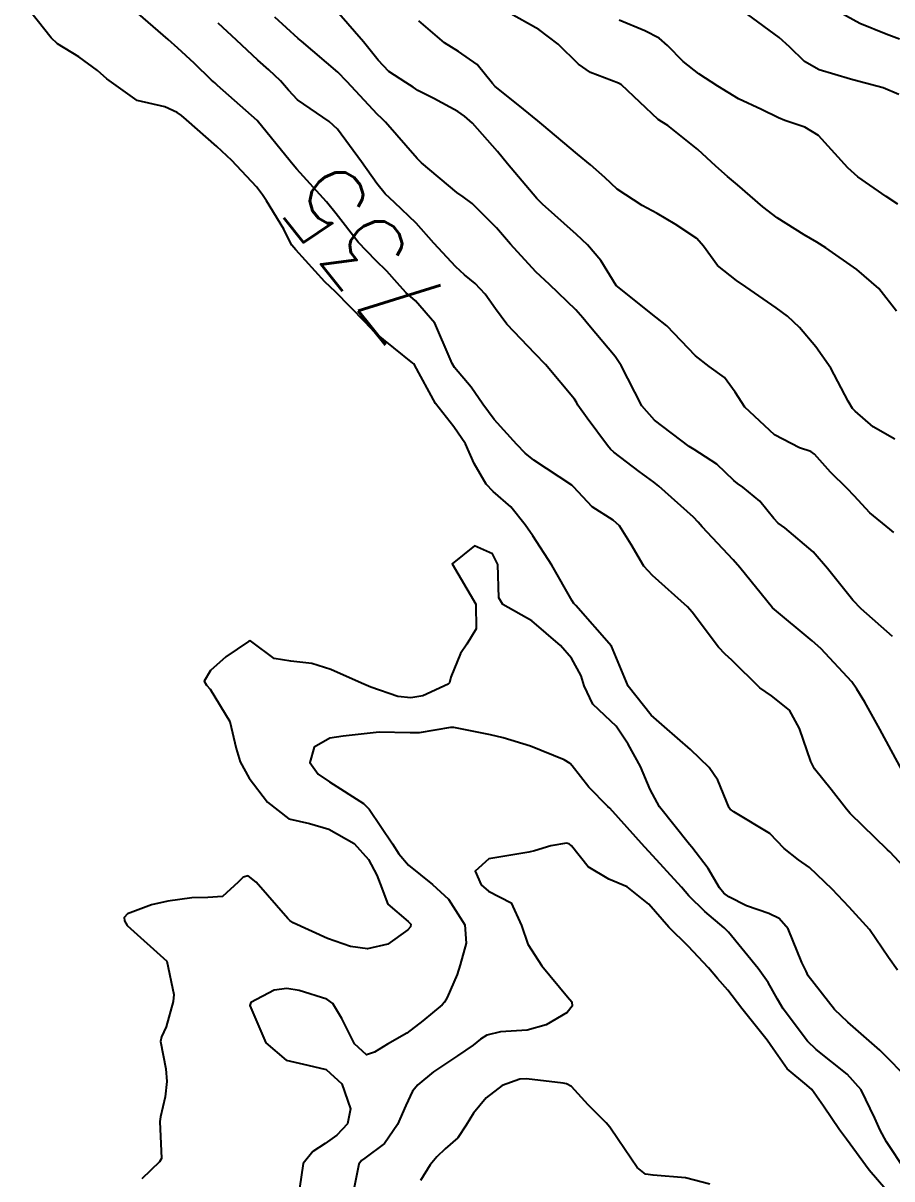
# Model space of a CAD drawing. Header units: metres. Extents: x 298520 to 308411, y 7433745 to 7450750.
# Drawn here: x 304597.3 to 304640.6, y 7439685 to 7439742.6 of the extents above; entities that cross this region are included whole.
import ezdxf
from ezdxf.enums import TextEntityAlignment as Align

# ---------------------------------------------------------------- set-up
doc = ezdxf.new("R2010")
doc.units = ezdxf.units.M
doc.header["$LTSCALE"] = 10
for name, color, linetype in [('Cotas', 45, 'Continuous'), ('Curvas de Nivel 1m', 11, 'Continuous'), ('Curvas de Nivel 5m', 15, 'Continuous')]:
    doc.layers.add(name, color=color, linetype=linetype)
doc.styles.add('Style-STANDARD', font='STANDARD.shx')

msp = doc.modelspace()

# ---------------------------------------------------------------- linework, layer by layer
at = {"layer": 'Curvas de Nivel 1m', "flags": 128}
for points, elevation in [([(304640.905, 7439695.393), (304640.462, 7439696.014), (304639.502, 7439697.41), (304638.494, 7439698.54), (304637.645, 7439699.429), (304636.514, 7439700.519), (304635.972, 7439700.902), (304635.251, 7439701.459), (304634.534, 7439702.208), (304632.743, 7439703.295), (304632.552, 7439703.426), (304632.508, 7439703.491), (304631.935, 7439704.868), (304631.509, 7439705.506), (304630.586, 7439706.406), (304629.279, 7439707.533), (304628.609, 7439708.12), (304627.462, 7439709.552), (304626.643, 7439711.56), (304624.855, 7439713.587), (304624.765, 7439713.68), (304624.675, 7439713.813), (304623.665, 7439715.6), (304622.715, 7439717.058), (304622.326, 7439717.616), (304621.616, 7439718.511), (304620.739, 7439719.281), (304620.378, 7439719.644), (304619.782, 7439720.673), (304619.351, 7439721.651), (304618.776, 7439722.504), (304617.847, 7439723.669), (304616.812, 7439725.587), (304616.775, 7439725.643), (304616.727, 7439725.681), (304614.835, 7439727.202), (304614.347, 7439727.715), (304612.858, 7439729.235), (304612.335, 7439729.735), (304610.879, 7439731.34), (304610.693, 7439731.565), (304610.58, 7439731.755), (304610.28, 7439732.371), (304609.431, 7439733.772), (304609.218, 7439734.078), (304608.92, 7439734.471), (304607.7, 7439735.792), (304606.943, 7439736.496), (304605.432, 7439737.823), (304605.174, 7439738.036), (304604.967, 7439738.192), (304604.343, 7439738.463), (304602.972, 7439738.784), (304601.455, 7439739.865), (304600.987, 7439740.285), (304600.065, 7439740.955), (304599, 7439741.607), (304598.686, 7439741.903), (304597.279, 7439743.668)], 734), ([(304641.01, 7439741.847), (304640.333, 7439742.087), (304639.021, 7439742.631), (304637.542, 7439743.435)], 743), ([(304641.122, 7439705.392), (304640.588, 7439706.373), (304640.026, 7439707.406), (304639.276, 7439708.754), (304638.88, 7439709.417), (304638.626, 7439709.775), (304637.077, 7439711.436), (304636.649, 7439711.818), (304634.673, 7439713.47), (304633.04, 7439715.487), (304632.699, 7439715.872), (304631.162, 7439717.513), (304630.957, 7439717.749), (304630.728, 7439717.995), (304628.996, 7439719.537), (304628.745, 7439719.736), (304628.022, 7439720.275), (304626.76, 7439721.236), (304626.587, 7439721.388), (304626.436, 7439721.565), (304625.429, 7439722.934), (304624.964, 7439723.587), (304624.899, 7439723.694), (304624.796, 7439723.876), (304623.345, 7439725.605), (304622.821, 7439726.135), (304621.407, 7439727.624), (304620.85, 7439728.386), (304620.34, 7439729.12), (304619.832, 7439729.645), (304619.304, 7439730.09), (304618.871, 7439730.487), (304617.778, 7439731.671), (304616.898, 7439732.667), (304615.806, 7439733.697), (304615.342, 7439734.129), (304614.922, 7439734.636), (304614.158, 7439735.718), (304612.957, 7439737.348), (304612.542, 7439737.734), (304610.974, 7439738.819), (304610.518, 7439739.297), (304610.113, 7439739.763), (304609.533, 7439740.316), (304608.993, 7439740.8), (304607.927, 7439741.791), (304607.016, 7439742.65)], 736), ([(304640.652, 7439712.032), (304639.087, 7439713.416), (304638.677, 7439713.849), (304637.416, 7439715.433), (304636.705, 7439716.27), (304635.292, 7439717.461), (304634.956, 7439717.698), (304634.728, 7439717.934), (304634.042, 7439718.783), (304633.192, 7439719.486), (304632.923, 7439719.666), (304632.746, 7439719.83), (304631.896, 7439720.645), (304630.761, 7439721.366), (304630.507, 7439721.523), (304628.782, 7439722.827), (304628.149, 7439723.546), (304627.448, 7439724.912), (304627.126, 7439725.557), (304626.82, 7439726.007), (304625.501, 7439727.58), (304625.202, 7439727.94), (304624.85, 7439728.331), (304623.539, 7439729.603), (304622.869, 7439730.241), (304621.599, 7439731.623), (304620.895, 7439732.438), (304619.692, 7439733.648), (304619.236, 7439733.975), (304618.918, 7439734.193), (304617.153, 7439735.678), (304616.936, 7439735.897), (304615.354, 7439737.704), (304615.159, 7439737.902), (304614.967, 7439738.085), (304613.438, 7439739.725), (304612.988, 7439740.19), (304611.161, 7439741.748), (304611.005, 7439741.881), (304609.84, 7439742.948)], 737), ([(304640.72, 7439717.222), (304640.524, 7439717.402), (304639.534, 7439718.215), (304638.739, 7439719.053), (304638.396, 7439719.423), (304637.562, 7439720.243), (304636.76, 7439721.141), (304636.584, 7439721.266), (304636.023, 7439721.451), (304634.772, 7439722.099), (304633.294, 7439723.485), (304632.8, 7439724.235), (304632.27, 7439724.961), (304631.505, 7439725.51), (304630.821, 7439726.042), (304629.389, 7439727.535), (304628.847, 7439727.975), (304626.863, 7439729.56), (304626.105, 7439730.802), (304625.439, 7439731.582), (304624.891, 7439732.099), (304623.192, 7439733.607), (304622.916, 7439733.888), (304621.448, 7439735.625), (304620.942, 7439736.232), (304619.698, 7439737.649), (304619.309, 7439737.998), (304618.969, 7439738.235), (304617.765, 7439738.882), (304616.979, 7439739.29), (304616.746, 7439739.449), (304616.372, 7439739.689), (304615.524, 7439740.238), (304614.994, 7439740.791), (304614.264, 7439741.717), (304613.024, 7439743.117)], 738), ([(304640.77, 7439721.883), (304639.693, 7439722.497), (304638.791, 7439723.274), (304638.668, 7439723.421), (304638.446, 7439723.774), (304637.582, 7439725.432), (304636.829, 7439726.491), (304636.024, 7439727.452), (304635.414, 7439728.027), (304634.853, 7439728.437), (304633.347, 7439729.485), (304632.866, 7439729.805), (304631.923, 7439730.554), (304631.227, 7439731.515), (304630.889, 7439731.9), (304629.809, 7439732.621), (304628.907, 7439733.142), (304628.164, 7439733.547), (304626.921, 7439734.366), (304626.301, 7439734.943), (304625.596, 7439735.58), (304624.941, 7439736.102), (304623.155, 7439737.608), (304622.965, 7439737.77), (304622.24, 7439738.347), (304620.98, 7439739.371), (304620.836, 7439739.486), (304620.706, 7439739.634), (304619.928, 7439740.581), (304618.999, 7439741.228), (304618.304, 7439741.667), (304617.019, 7439742.754)], 739), ([(304640.915, 7439733.606), (304640.336, 7439733.988), (304638.929, 7439734.98), (304638.424, 7439735.425), (304636.957, 7439737.042), (304636.289, 7439737.45), (304635.283, 7439737.782), (304634.967, 7439737.914), (304634.119, 7439738.331), (304632.977, 7439738.861), (304631.938, 7439739.5), (304630.989, 7439740.122), (304630.205, 7439740.732), (304629.436, 7439741.534), (304629.008, 7439741.9), (304628.303, 7439742.258), (304627.021, 7439742.786)], 741), ([(304640.978, 7439739.09), (304640.19, 7439739.408), (304638.986, 7439739.732), (304638.563, 7439739.848), (304636.992, 7439740.31), (304636.273, 7439740.728), (304635.516, 7439741.462), (304635.01, 7439741.929), (304633.439, 7439743.073)], 742), ([(304641.199, 7439690.196), (304640.399, 7439691.033), (304640.022, 7439691.404), (304638.424, 7439692.794), (304637.761, 7439693.427), (304636.45, 7439695.111), (304636.346, 7439695.336), (304636.293, 7439695.442), (304636.135, 7439695.768), (304635.459, 7439697.455), (304634.999, 7439697.974), (304634.49, 7439698.209), (304633.376, 7439698.6), (304632.498, 7439699.045), (304632.242, 7439699.235), (304632.032, 7439699.497), (304631.463, 7439700.456), (304630.647, 7439701.518), (304630.525, 7439701.657), (304629.033, 7439703.535), (304628.561, 7439704.396), (304628.08, 7439705.545), (304627.474, 7439706.666), (304626.872, 7439707.557), (304626.605, 7439707.818), (304625.699, 7439708.659), (304625.275, 7439709.58), (304625.122, 7439710.077), (304624.637, 7439710.957), (304624.088, 7439711.596), (304622.661, 7439712.815), (304621.221, 7439713.632), (304621.008, 7439713.967), (304620.968, 7439715.636), (304620.701, 7439716.159), (304619.799, 7439716.557), (304618.693, 7439715.66), (304619.872, 7439713.648), (304619.885, 7439712.417), (304619.419, 7439711.652), (304619.108, 7439711.186), (304618.626, 7439710.003), (304618.55, 7439709.734), (304618.479, 7439709.661), (304617.216, 7439709.075), (304616.616, 7439708.975), (304615.973, 7439709.047), (304614.621, 7439709.512), (304614.167, 7439709.715), (304612.629, 7439710.384), (304611.683, 7439710.689), (304610.633, 7439710.801), (304609.811, 7439710.938), (304608.688, 7439711.779), (304608.643, 7439711.807), (304608.608, 7439711.816), (304608.519, 7439711.781), (304607.401, 7439711.027), (304606.628, 7439710.334), (304606.308, 7439709.805), (304606.422, 7439709.604), (304606.619, 7439709.41), (304607.588, 7439707.79), (304607.912, 7439706.457), (304608.117, 7439705.785), (304608.565, 7439704.961), (304609.468, 7439703.771), (304610.541, 7439702.939), (304611.573, 7439702.709), (304612.533, 7439702.431), (304613.792, 7439701.717), (304614.515, 7439700.911), (304614.935, 7439700.132), (304615.102, 7439699.701), (304615.477, 7439698.68), (304616.484, 7439697.812), (304616.626, 7439697.679), (304616.607, 7439697.552), (304616.479, 7439697.399), (304615.473, 7439696.69), (304614.464, 7439696.452), (304613.617, 7439696.567), (304612.472, 7439696.974), (304610.75, 7439697.756), (304610.586, 7439697.861), (304610.485, 7439697.973), (304608.91, 7439699.776), (304608.508, 7439700.092), (304608.258, 7439700.031), (304608.011, 7439699.785), (304607.228, 7439699.06), (304606.495, 7439699.012), (304605.689, 7439699.006), (304604.493, 7439698.824), (304603.677, 7439698.653), (304602.486, 7439698.193), (304602.318, 7439698.018), (304602.341, 7439697.851), (304602.479, 7439697.613), (304604.453, 7439695.83), (304604.793, 7439694.181), (304604.771, 7439693.825), (304604.42, 7439692.567), (304604.189, 7439692.058), (304604.14, 7439691.833), (304604.392, 7439690.461), (304604.453, 7439689.829), (304604.375, 7439689.071), (304604.126, 7439688.072), (304604.1, 7439687.833), (304604.177, 7439685.99), (304604.078, 7439685.833), (304603.197, 7439684.969)], 733), ([(304641.307, 7439685.385), (304640.354, 7439686.823), (304640.038, 7439687.403), (304639.775, 7439688), (304639.092, 7439689.413), (304638.391, 7439690.199), (304636.841, 7439691.436), (304636.409, 7439691.853), (304635.203, 7439693.458), (304634.915, 7439693.941), (304634.446, 7439694.78), (304633.958, 7439695.475), (304632.48, 7439697.282), (304632.261, 7439697.493), (304631.292, 7439698.309), (304630.499, 7439699.102), (304630.132, 7439699.524), (304628.52, 7439701.29), (304628.29, 7439701.542), (304626.552, 7439703.466), (304626.457, 7439703.561), (304625.507, 7439704.521), (304624.674, 7439705.588), (304624.575, 7439705.705), (304624.281, 7439705.889), (304622.587, 7439706.574), (304621.233, 7439706.99), (304620.595, 7439707.139), (304618.764, 7439707.495), (304618.6, 7439707.494), (304617.035, 7439707.237), (304616.596, 7439707.226), (304615.036, 7439707.263), (304614.596, 7439707.222), (304613.247, 7439707.069), (304612.591, 7439706.964), (304611.801, 7439706.521), (304611.581, 7439705.745), (304612.002, 7439705.174), (304612.563, 7439704.786), (304614.261, 7439703.713), (304614.549, 7439703.416), (304615.708, 7439701.692), (304616.018, 7439701.188), (304616.512, 7439700.629), (304617.707, 7439699.668), (304618.496, 7439698.938), (304619.316, 7439697.652), (304619.39, 7439696.73), (304619.081, 7439695.654), (304618.931, 7439695.172), (304618.437, 7439694.029), (304618.304, 7439693.791), (304618.185, 7439693.662), (304617.23, 7439692.867), (304616.419, 7439692.241), (304615.459, 7439691.694), (304614.807, 7439691.303), (304614.405, 7439691.169), (304613.811, 7439691.716), (304613.175, 7439692.973), (304612.731, 7439693.727), (304612.435, 7439693.94), (304611.058, 7439694.37), (304610.44, 7439694.471), (304609.808, 7439694.397), (304608.646, 7439693.778), (304608.584, 7439693.626), (304609.386, 7439691.77), (304610.4, 7439690.901), (304611.485, 7439690.655), (304612.394, 7439690.437), (304613.185, 7439689.722), (304613.615, 7439688.473), (304613.463, 7439687.719), (304612.928, 7439687.15), (304612.348, 7439686.733), (304611.736, 7439686.345), (304611.245, 7439685.746), (304611.073, 7439684.502)], 732), ([(304640.323, 7439684.437), (304639.495, 7439685.408), (304638.356, 7439686.95), (304638.013, 7439687.424), (304637.21, 7439688.596), (304636.629, 7439689.438), (304636.385, 7439689.65), (304635.402, 7439690.464), (304634.702, 7439691.466), (304634.409, 7439691.893), (304633.147, 7439693.483), (304632.442, 7439694.385), (304631.928, 7439694.978), (304631.482, 7439695.505), (304630.469, 7439696.579), (304629.492, 7439697.53), (304628.494, 7439698.679), (304627.413, 7439699.551), (304626.507, 7439699.933), (304625.478, 7439700.541), (304624.644, 7439701.588), (304624.524, 7439701.692), (304624.386, 7439701.73), (304623.614, 7439701.599), (304622.787, 7439701.34), (304622.52, 7439701.269), (304622.115, 7439701.212), (304620.516, 7439700.948), (304619.83, 7439700.327), (304620.131, 7439699.644), (304620.5, 7439699.326), (304621.623, 7439698.751), (304622.152, 7439697.615), (304622.469, 7439696.692), (304623.163, 7439695.603), (304624.438, 7439694.058), (304624.65, 7439693.801), (304624.666, 7439693.586), (304624.43, 7439693.284), (304623.369, 7439692.655), (304622.421, 7439692.398), (304621.097, 7439692.307), (304620.418, 7439692.152), (304620.108, 7439691.951), (304619.731, 7439691.647), (304618.952, 7439691.107), (304618.399, 7439690.755), (304617.747, 7439690.312), (304616.971, 7439689.674), (304616.711, 7439689.346), (304616.373, 7439688.642), (304615.966, 7439687.686), (304615.309, 7439686.736), (304614.337, 7439686.012), (304614.156, 7439685.891), (304614.037, 7439685.713), (304613.739, 7439684.296)], 731)]:
    msp.add_lwpolyline(points, dxfattribs=dict(at, elevation=elevation))
at = {"layer": 'Curvas de Nivel 5m', "flags": 128}
for points, elevation in [([(304641.438, 7439700.312), (304640.522, 7439701.289), (304640.403, 7439701.401), (304638.55, 7439703.202), (304638.364, 7439703.422), (304637.59, 7439704.402), (304636.77, 7439705.438), (304636.578, 7439705.808), (304636.013, 7439707.449), (304635.525, 7439708.369), (304634.619, 7439709.075), (304634.044, 7439709.476), (304632.637, 7439710.857), (304632.304, 7439711.16), (304631.974, 7439711.5), (304630.669, 7439713.25), (304630.426, 7439713.522), (304628.688, 7439715.087), (304628.243, 7439715.544), (304627.624, 7439716.636), (304627.043, 7439717.557), (304626.726, 7439717.846), (304625.666, 7439718.51), (304624.742, 7439719.507), (304624.66, 7439719.591), (304622.755, 7439720.831), (304622.334, 7439721.191), (304621.914, 7439721.618), (304620.781, 7439722.859), (304620.215, 7439723.639), (304619.63, 7439724.476), (304618.811, 7439725.467), (304618.683, 7439725.661), (304618.579, 7439725.9), (304617.816, 7439727.67), (304616.854, 7439728.79), (304616.381, 7439729.21), (304615.938, 7439729.694), (304615.434, 7439730.267), (304614.874, 7439730.792), (304613.997, 7439731.719), (304612.904, 7439733.134), (304612.42, 7439733.735), (304610.929, 7439735.356), (304610.746, 7439735.568), (304610.598, 7439735.755), (304608.963, 7439737.78), (304606.98, 7439739.537), (304606.839, 7439739.659), (304606.685, 7439739.804), (304605.82, 7439740.646), (304604.999, 7439741.397), (304604.522, 7439741.835), (304603.022, 7439743.121)], 735), ([(304640.852, 7439728.271), (304639.972, 7439729.409), (304638.872, 7439730.357), (304637.334, 7439731.435), (304636.887, 7439731.722), (304636.257, 7439732.085), (304634.905, 7439732.922), (304634.19, 7439733.477), (304632.924, 7439734.584), (304632.427, 7439734.997), (304631.842, 7439735.506), (304630.945, 7439736.331), (304629.455, 7439737.533), (304629.142, 7439737.715), (304628.966, 7439737.839), (304627.141, 7439739.558), (304626.984, 7439739.655), (304625.593, 7439740.185), (304624.993, 7439740.604), (304623.971, 7439741.6), (304623.014, 7439742.33), (304621.466, 7439743.186)], 740), ([(304631.537, 7439684.714), (304630.328, 7439685.019), (304628.712, 7439685.153), (304628.33, 7439685.207), (304627.92, 7439685.544), (304626.965, 7439686.943), (304626.553, 7439687.558), (304626.365, 7439687.765), (304625.467, 7439688.667), (304624.635, 7439689.586), (304624.385, 7439689.715), (304624.229, 7439689.747), (304622.388, 7439689.962), (304622.057, 7439689.946), (304621.18, 7439689.628), (304620.377, 7439689.018), (304619.759, 7439688.256), (304619.39, 7439687.65), (304618.977, 7439687.03), (304618.345, 7439686.467), (304617.929, 7439686.074), (304617.583, 7439685.667), (304617.112, 7439684.885)], 730)]:
    msp.add_lwpolyline(points, dxfattribs=dict(at, elevation=elevation))

# ---------------------------------------------------------------- texts
at = {"layer": 'Cotas', "style": 'Style-STANDARD'}
msp.add_text('735', height=4, rotation=128.68482, dxfattribs=at).set_placement((304614.293, 7439731.127, 735), align=Align.MIDDLE_CENTER)

doc.saveas('drawing.dxf')
